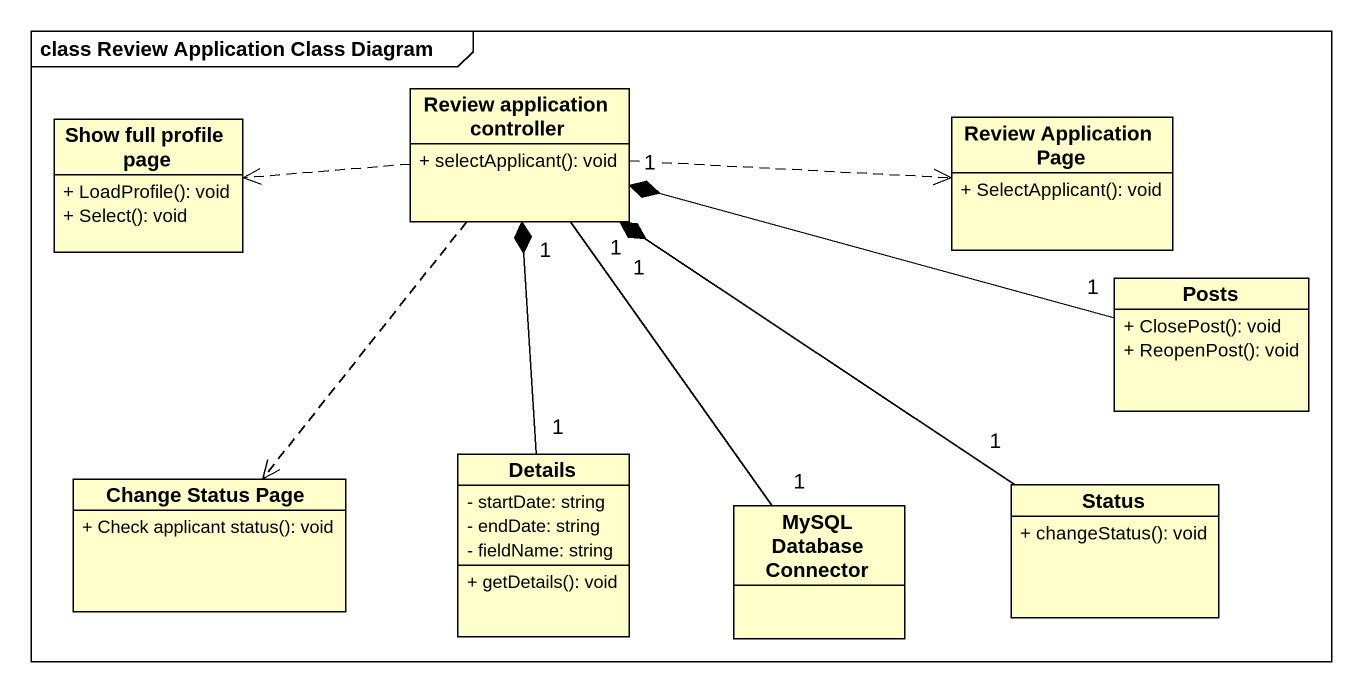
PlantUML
@startuml
mainframe class Review Application Class Diagram
hide circle
hide empty members
skinparam classAttributeIconSize 0
class "Review application controller" as Review_application {
  + selectApplicant(): void
}
class "Show full profile page" as Show_full_profile_page {
  + LoadProfile(): void
  + Select(): void
}
class "Review Application Page" as Review_Application_Page {
  + SelectApplicant(): void
}
class Posts {
  + ClosePost(): void
  + ReopenPost(): void
}
class Details {
  - startDate: string
  - endDate: string
  - fieldName: string
  + getDetails(): void
}
class "Change Status Page" as Change_Status_Page {
  + Check applicant status(): void
}
class "MySQL Database Connector" as MySQL_Database_Connector
class Status {
  + changeStatus(): void
}
Review_application .left.> Show_full_profile_page
Review_application .right.> Review_Application_Page
Review_application ..> Change_Status_Page
Posts "1" -left-* "1" Review_application
Details "1" -up-* "1" Review_application
MySQL_Database_Connector "1" -up- "1" Review_application
Status "1" -up-* "1" Review_application
@enduml
